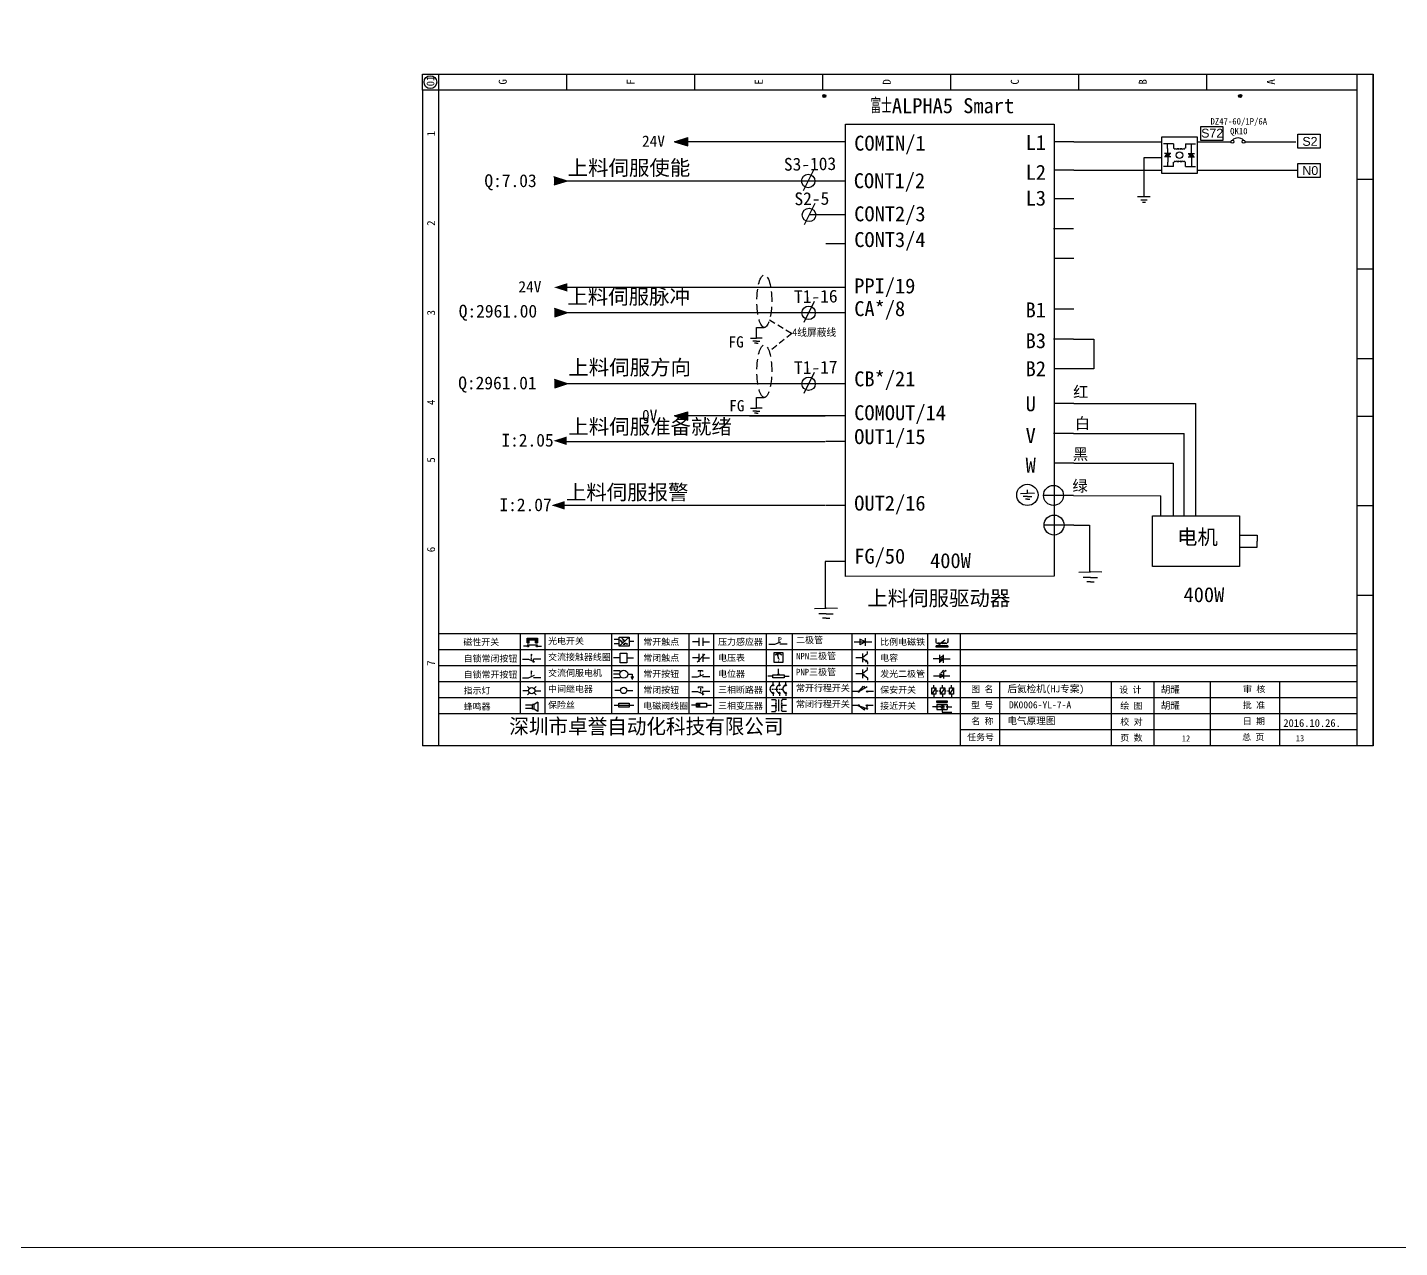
# Model space of a CAD drawing. Extents: x -5838 to -2107, y -921 to 708.
# Drawn here: x -4923.9 to -4495.2, y -920.8 to -539.4 of the extents above; entities that cross this region are included whole.
import ezdxf
from ezdxf.enums import TextEntityAlignment as Align

# ---------------------------------------------------------------- set-up
doc = ezdxf.new("R2010")
doc.units = 0
doc.header["$MEASUREMENT"] = 0
doc.linetypes.add('ACISOWELD', pattern=[3, 2, -1])
doc.linetypes.add('HIDDEN2', pattern=[4.7625, 3.175, -1.5875])
doc.layers.add('SYMS', color=7, linetype='Continuous')
doc.styles.add('工程字', font='')
doc.styles.add('样式 8', font='arial.ttf')
doc.styles.add('汉字', font='')
doc.styles.get('工程字').set_extended_font_data('SimSun')
doc.styles.get('汉字').set_extended_font_data('新宋体')

# ---------------------------------------------------------------- blocks, each defined once
blk = doc.blocks.new('节点')
at = {"color": 1}
blk.add_line((5159.2, 79.1), (5149.7, 60.2), dxfattribs=at)
blk.add_circle((5154.1, 68.9), 5.98, dxfattribs=at)
blk = doc.blocks.new('磁性开关')
at = {"linetype": 'ByBlock'}
h = blk.add_hatch(dxfattribs=at)
h.set_pattern_fill('ANSI31', color=256, scale=0.1, style=0)
h.set_pattern_definition([(45, (0, 0), (-0.224506403, 0.224506403), [])])
h.paths.add_polyline_path([(-1907.69, -775.29), (-1910.88, -775.29), (-1910.88, -776.69), (-1910.25, -776.69), (-1910.25, -775.79), (-1908.31, -775.79), (-1908.31, -776.69), (-1907.69, -776.69)])
for p, q in [((-1910.88, -776.69), (-1910.88, -775.29)), ((-1910.88, -775.29), (-1907.69, -775.29)), ((-1910.25, -776.69), (-1910.25, -775.79)), ((-1910.25, -775.79), (-1908.31, -775.79)), ((-1908.31, -776.69), (-1908.31, -775.79)), ((-1907.69, -775.29), (-1907.69, -776.69)), ((-1910.91, -777.81), (-1912.09, -777.81)), ((-1910.88, -776.69), (-1910.25, -776.69)), ((-1910.88, -777.39), (-1907.69, -777.39)), ((-1908.31, -776.69), (-1907.69, -776.69)), ((-1907.66, -777.81), (-1906.48, -777.81))]:
    blk.add_line(p, q, dxfattribs=at)
for centre in [(-1910.68, -777.81), (-1907.88, -777.81)]:
    blk.add_circle(centre, 0.225, dxfattribs=at)
blk = doc.blocks.new('*U103')
at = {"linetype": 'ByBlock'}
for p, q in [((-1911.92, -782.07), (-1910.06, -782.07)), ((-1910.06, -782.07), (-1908.18, -782.88)), ((-1909.23, -780.45), (-1909.23, -780.67)), ((-1909.23, -780.45), (-1908.92, -780.84)), ((-1909.23, -780.84), (-1909.23, -781.05)), ((-1909.23, -781.23), (-1909.23, -781.44)), ((-1909.23, -781.61), (-1909.23, -781.83)), ((-1909.23, -782), (-1909.23, -782.21)), ((-1909.23, -782.38), (-1909.23, -782.43)), ((-1908.52, -783.07), (-1908.52, -782.07)), ((-1906.25, -782.07), (-1908.52, -782.07))]:
    blk.add_line(p, q, dxfattribs=at)
blk = doc.blocks.new('*U104')
at = {"linetype": 'ByBlock'}
for p, q in [((-1911.92, -792.89), (-1910.06, -792.89)), ((-1910.06, -792.89), (-1908.18, -792.08)), ((-1908.88, -791.17), (-1909.23, -790.71)), ((-1909.23, -790.71), (-1909.23, -790.92)), ((-1909.23, -791.09), (-1909.23, -791.31)), ((-1909.23, -791.48), (-1909.23, -791.69)), ((-1909.23, -791.86), (-1909.23, -792.08)), ((-1909.23, -792.25), (-1909.23, -792.47)), ((-1906.25, -792.89), (-1908.52, -792.89))]:
    blk.add_line(p, q, dxfattribs=at)
blk = doc.blocks.new('蜂鸣器')
at = {"linetype": 'ByBlock'}
for p, q in [((-1908.8, -796.48), (-1911.01, -796.48)), ((-1908.25, -796.26), (-1908.8, -796.26)), ((-1908.8, -797.68), (-1908.8, -796.26)), ((-1907.17, -795.53), (-1908.25, -796.26)), ((-1908.25, -797.68), (-1908.25, -796.26)), ((-1907.17, -795.53), (-1907.17, -798.41)), ((-1908.8, -797.46), (-1911.01, -797.46)), ((-1908.25, -797.68), (-1908.8, -797.68)), ((-1907.17, -798.41), (-1908.25, -797.68))]:
    blk.add_line(p, q, dxfattribs=at)
blk = doc.blocks.new('指示灯')
at = {"linetype": 'ByBlock'}
for p, q in [((-1854.62, -775.59), (-1853.97, -776.23)), ((-1851.9, -775.59), (-1852.54, -776.23)), ((-1854.25, -776.92), (-1856.06, -776.92)), ((-1854.62, -778.25), (-1853.97, -777.61)), ((-1851.9, -778.25), (-1852.54, -777.61)), ((-1852.26, -776.92), (-1850.45, -776.92))]:
    blk.add_line(p, q, dxfattribs=at)
blk.add_circle((-1853.26, -776.92), 0.992, dxfattribs=at)
blk = doc.blocks.new('光电开关')
at = {"linetype": 'ByBlock'}
h = blk.add_hatch(dxfattribs=at)
h.set_pattern_fill('ANSI31', color=256, scale=0.01, style=0)
h.set_pattern_definition([(45, (0.172267, 0), (-0.0224506403, 0.0224506403), [])])
h.paths.add_polyline_path([(-1882.44, -776.34), (-1882.5, -775.91), (-1882.68, -776.07)])
h.paths.add_polyline_path([(-1882.44, -776.34), (-1882.68, -776.07), (-1882.86, -776.23)])
h.paths.add_polyline_path([(-1883.11, -776.45), (-1883.29, -776.61), (-1883.05, -776.88)])
h.paths.add_polyline_path([(-1883.29, -776.61), (-1883.47, -776.77), (-1883.05, -776.88)])
for p, q in [((-1884.01, -775.96), (-1885.56, -775.96)), ((-1880.91, -775.3), (-1884.01, -778.05)), ((-1883.14, -775.55), (-1882.44, -776.34)), ((-1882.5, -775.91), (-1882.86, -776.23)), ((-1882.44, -776.34), (-1882.5, -775.91)), ((-1884.01, -777.39), (-1885.56, -777.39)), ((-1883.75, -776.09), (-1883.05, -776.88)), ((-1883.11, -776.45), (-1883.47, -776.77)), ((-1883.05, -776.88), (-1883.47, -776.77)), ((-1883.05, -776.88), (-1883.11, -776.45)), ((-1882.44, -776.34), (-1882.86, -776.23)), ((-1882.78, -777.47), (-1882.23, -777.47)), ((-1882.23, -777.47), (-1882.23, -777.14)), ((-1882.23, -777.14), (-1881.78, -777.14)), ((-1881.78, -777.47), (-1881.78, -777.14)), ((-1881.23, -777.47), (-1881.78, -777.47)), ((-1879.37, -776.67), (-1880.91, -776.67))]:
    blk.add_line(p, q, dxfattribs=at)
blk.add_lwpolyline([(-1884.01, -775.3), (-1880.91, -775.3), (-1880.91, -778.05), (-1884.01, -778.05)], close=True, dxfattribs=at)
blk = doc.blocks.new('交流接触器线圈')
at = {"linetype": 'ByBlock'}
for p, q in [((-1880.82, -781.77), (-1882.87, -781.77)), ((-1878.72, -781.77), (-1876.67, -781.77))]:
    blk.add_line(p, q, dxfattribs=at)
blk.add_lwpolyline([(-1880.82, -780.28), (-1878.72, -780.28), (-1878.72, -783.26), (-1880.82, -783.26)], close=True, dxfattribs=at)
blk = doc.blocks.new('交流伺服电机')
at = {"linetype": 'ByBlock'}
for p, q in [((-1880.97, -785.75), (-1882.94, -785.75)), ((-1880.97, -786.85), (-1882.94, -786.85)), ((-1880.97, -787.94), (-1882.94, -787.94)), ((-1880.97, -785.75), (-1880.65, -786.03)), ((-1880.97, -787.94), (-1880.65, -787.67)), ((-1878.49, -786.85), (-1877.07, -786.85)), ((-1877.54, -787.72), (-1876.59, -787.72)), ((-1877.38, -788.01), (-1876.75, -788.01)), ((-1877.23, -788.29), (-1876.9, -788.29)), ((-1877.07, -786.85), (-1877.07, -787.72))]:
    blk.add_line(p, q, dxfattribs=at)
blk.add_circle((-1879.73, -786.85), 1.24, dxfattribs=at)
blk = doc.blocks.new('中间继电器')
at = {"linetype": 'ByBlock'}
for p, q in [((-1880.72, -791.92), (-1882.54, -791.92)), ((-1878.74, -791.92), (-1876.92, -791.92))]:
    blk.add_line(p, q, dxfattribs=at)
blk.add_circle((-1879.73, -791.92), 0.992, dxfattribs=at)
blk = doc.blocks.new('保险丝')
at = {"linetype": 'ByBlock'}
blk.add_line((-1882.72, -796.49), (-1876.55, -796.49), dxfattribs=at)
blk.add_lwpolyline([(-1881.2, -795.86), (-1878.06, -795.86), (-1878.06, -797.12), (-1881.2, -797.12)], close=True, dxfattribs=at)
blk = doc.blocks.new('常开按钮')
at = {"linetype": 'ByBlock'}
for p, q in [((-1911.92, -787.73), (-1910.06, -787.73)), ((-1910.06, -787.73), (-1908.18, -786.93)), ((-1909.9, -785.68), (-1908.56, -785.68)), ((-1909.9, -785.68), (-1909.9, -786.07)), ((-1909.23, -785.68), (-1909.23, -785.89)), ((-1909.23, -786.06), (-1909.23, -786.28)), ((-1909.23, -786.45), (-1909.23, -786.67)), ((-1909.23, -786.84), (-1909.23, -787.05)), ((-1909.23, -787.22), (-1909.23, -787.38)), ((-1908.56, -785.68), (-1908.56, -786.07)), ((-1906.25, -787.73), (-1908.52, -787.73))]:
    blk.add_line(p, q, dxfattribs=at)
blk = doc.blocks.new('常开触点')
at = {"linetype": 'ByBlock'}
for p, q in [((-1853.82, -781.77), (-1855.88, -781.77)), ((-1853.82, -782.99), (-1853.82, -780.56)), ((-1852.6, -782.99), (-1852.6, -780.56)), ((-1852.6, -781.77), (-1850.55, -781.77))]:
    blk.add_line(p, q, dxfattribs=at)
blk = doc.blocks.new('常闭触点')
at = {"linetype": 'ByBlock'}
for p, q in [((-1853.82, -786.77), (-1855.88, -786.77)), ((-1852.01, -785.66), (-1854.43, -788.1)), ((-1853.82, -787.99), (-1853.82, -785.56)), ((-1852.6, -787.99), (-1852.6, -785.56)), ((-1852.6, -786.77), (-1850.55, -786.77))]:
    blk.add_line(p, q, dxfattribs=at)
blk = doc.blocks.new('常闭按钮')
at = {"linetype": 'ByBlock'}
for p, q in [((-1856.13, -792.28), (-1854.28, -792.28)), ((-1854.28, -792.28), (-1852.4, -793.09)), ((-1854.11, -790.83), (-1852.77, -790.83)), ((-1854.11, -790.83), (-1854.11, -791.22)), ((-1853.44, -790.83), (-1853.44, -791.04)), ((-1853.44, -791.21), (-1853.44, -791.43)), ((-1853.44, -791.6), (-1853.44, -791.82)), ((-1853.44, -791.99), (-1853.44, -792.2)), ((-1853.44, -792.37), (-1853.44, -792.53)), ((-1852.77, -790.83), (-1852.77, -791.22)), ((-1850.47, -792.28), (-1852.73, -792.28)), ((-1852.73, -792.28), (-1852.73, -793.43))]:
    blk.add_line(p, q, dxfattribs=at)
blk = doc.blocks.new('电磁阀线圈')
at = {"linetype": 'ByBlock'}
for p, q in [((-1854.61, -796.54), (-1856.17, -796.54)), ((-1854.61, -795.92), (-1853.75, -797.16)), ((-1853.75, -795.92), (-1854.61, -797.16)), ((-1853.75, -795.92), (-1853.75, -797.16)), ((-1851.53, -796.54), (-1849.97, -796.54))]:
    blk.add_line(p, q, dxfattribs=at)
blk.add_lwpolyline([(-1854.61, -795.92), (-1851.53, -795.92), (-1851.53, -797.16), (-1854.61, -797.16)], close=True, dxfattribs=at)
blk = doc.blocks.new('电压表')
at = {"linetype": 'ByBlock'}
for p, q in [((-1814.84, -780.75), (-1814.91, -781.13)), ((-1814.6, -781.05), (-1814.91, -781.13)), ((-1814.84, -780.75), (-1814.46, -782.26)), ((-1814.84, -780.75), (-1814.6, -781.05))]:
    blk.add_line(p, q, dxfattribs=at)
blk.add_lwpolyline([(-1815.84, -780.34), (-1813.07, -780.34), (-1813.07, -783.49), (-1815.84, -783.49)], close=True, dxfattribs=at)
blk.add_arc((-1814.46, -782.26), 1.56, 46.8313, 133.1687, dxfattribs=at)
at = {"linetype": 'ByBlock', "insert": (-1814.7, -782.39), "char_height": 0.75, "width": 0.6768, "attachment_point": 1}
blk.add_mtext('V', dxfattribs=at)
blk = doc.blocks.new('电位器')
at = {"linetype": 'ByBlock'}
for p, q in [((-1816.21, -787.75), (-1817.79, -787.75)), ((-1814.45, -787.3), (-1814.62, -786.96)), ((-1814.62, -786.96), (-1814.27, -786.96)), ((-1814.45, -787.3), (-1814.45, -785.39)), ((-1814.45, -787.3), (-1814.27, -786.96)), ((-1812.68, -787.75), (-1811.1, -787.75))]:
    blk.add_line(p, q, dxfattribs=at)
blk.add_lwpolyline([(-1816.21, -787.3), (-1812.68, -787.3), (-1812.68, -788.2), (-1816.21, -788.2)], close=True, dxfattribs=at)
blk = doc.blocks.new('三相断路器')
at = {"linetype": 'ByBlock'}
for p, q in [((-1817.14, -791.74), (-1816.72, -791.74)), ((-1816.45, -791.74), (-1816.03, -791.74)), ((-1816.17, -790.33), (-1816.17, -789.7)), ((-1815.76, -791.74), (-1815.34, -791.74)), ((-1815.07, -791.74), (-1814.65, -791.74)), ((-1814.38, -791.74), (-1813.96, -791.74)), ((-1814.17, -790.33), (-1814.17, -789.7)), ((-1813.69, -791.74), (-1813.27, -791.74)), ((-1812.18, -790.33), (-1812.18, -789.7)), ((-1816.17, -793.19), (-1816.17, -793.83)), ((-1814.17, -793.19), (-1814.17, -793.83)), ((-1812.18, -793.19), (-1812.18, -793.83))]:
    blk.add_line(p, q, dxfattribs=at)
for centre in [(-1816.17, -790.55), (-1816.17, -792.98), (-1814.17, -790.55), (-1814.17, -792.98), (-1812.18, -790.55), (-1812.18, -792.98)]:
    blk.add_circle(centre, 0.219, dxfattribs=at)
for centre in [(-1815.81, -791.74), (-1813.82, -791.74), (-1811.83, -791.74)]:
    blk.add_arc(centre, 1.32, 115.5791, 244.4209, dxfattribs=at)
blk = doc.blocks.new('三相变压器')
at = {"linetype": 'ByBlock'}
for p, q in [((-1816.69, -795.03), (-1815.37, -795.03)), ((-1816.69, -796.87), (-1815.37, -796.87)), ((-1815.37, -795.03), (-1815.37, -795.24)), ((-1814.34, -798.7), (-1814.34, -795.04)), ((-1812, -795.03), (-1813.32, -795.03)), ((-1813.32, -795.03), (-1813.32, -795.24)), ((-1812, -796.87), (-1813.32, -796.87)), ((-1816.69, -798.71), (-1815.37, -798.71)), ((-1815.37, -798.71), (-1815.37, -798.5)), ((-1813.32, -798.71), (-1813.32, -798.5)), ((-1812, -798.71), (-1813.32, -798.71))]:
    blk.add_line(p, q, dxfattribs=at)
for centre, start, end in [((-1815.37, -795.51), 270, 90), ((-1815.37, -796.06), 270, 90), ((-1815.37, -796.6), 270, 90), ((-1815.37, -797.14), 270, 90), ((-1813.32, -795.51), 90, 270), ((-1813.32, -796.06), 90, 270), ((-1813.32, -796.6), 90, 270), ((-1813.32, -797.14), 90, 270), ((-1815.37, -797.68), 270, 90), ((-1815.37, -798.23), 270, 90), ((-1813.32, -797.68), 90, 270), ((-1813.32, -798.23), 90, 270)]:
    blk.add_arc(centre, 0.271, start, end, dxfattribs=at)
blk = doc.blocks.new('压力感应器')
at = {"linetype": 'ByBlock'}
for p, q in [((-1817.44, -777.73), (-1815.59, -777.73)), ((-1815.59, -777.73), (-1813.71, -776.93)), ((-1811.78, -777.73), (-1814.05, -777.73))]:
    blk.add_line(p, q, dxfattribs=at)
at = {"linetype": 'ByBlock', "insert": (-1814.65, -775.48), "char_height": 1.68, "width": 1.2242, "attachment_point": 1}
blk.add_mtext('{\\fNSimSun|b0|i0|c134|p49;P}', dxfattribs=at)
blk = doc.blocks.new('二极管')
at = {"linetype": 'ByBlock'}
for p, q in [((-1783.97, -776.77), (-1785.69, -775.9)), ((-1785.69, -775.9), (-1785.69, -777.65)), ((-1783.97, -777.99), (-1783.97, -775.56)), ((-1787.52, -776.77), (-1781.92, -776.77)), ((-1783.97, -776.77), (-1785.69, -777.65))]:
    blk.add_line(p, q, dxfattribs=at)
blk = doc.blocks.new('NPN三极管')
at = {"linetype": 'ByBlock'}
for p, q in [((-1784.15, -780.66), (-1784.15, -779.98)), ((-1785.73, -781.97), (-1787.81, -781.97)), ((-1785.73, -780.61), (-1785.73, -783.32)), ((-1785.73, -781.82), (-1784.15, -780.66)), ((-1785.73, -782.11), (-1784.15, -783.27)), ((-1784.41, -782.73), (-1784.74, -783.18)), ((-1784.15, -783.27), (-1784.74, -783.18)), ((-1784.15, -783.27), (-1784.41, -782.73)), ((-1784.15, -783.27), (-1784.15, -783.96))]:
    blk.add_line(p, q, dxfattribs=at)
blk = doc.blocks.new('PNP三极管')
at = {"linetype": 'ByBlock'}
for p, q in [((-1784.9, -786.74), (-1786.98, -786.74)), ((-1784.9, -785.38), (-1784.9, -788.09)), ((-1784.9, -786.59), (-1783.32, -785.43)), ((-1784.9, -786.88), (-1783.32, -788.04)), ((-1784.9, -786.88), (-1784.31, -786.97)), ((-1784.9, -786.88), (-1784.64, -787.42)), ((-1784.31, -786.97), (-1784.64, -787.42)), ((-1783.32, -785.43), (-1783.32, -784.75)), ((-1783.32, -788.04), (-1783.32, -788.73))]:
    blk.add_line(p, q, dxfattribs=at)
blk = doc.blocks.new('常开行程开关')
at = {"linetype": 'ByBlock'}
for p, q in [((-1786.29, -792.3), (-1788.01, -792.3)), ((-1785.89, -792.17), (-1784.52, -790.62)), ((-1785.89, -792.17), (-1783.43, -790.72)), ((-1784.52, -790.62), (-1784.19, -791.17)), ((-1781.48, -792.3), (-1783.21, -792.3))]:
    blk.add_line(p, q, dxfattribs=at)
for centre in [(-1786.07, -792.3), (-1783.42, -792.3)]:
    blk.add_circle(centre, 0.219, dxfattribs=at)
blk = doc.blocks.new('常闭行程开关')
at = {"linetype": 'ByBlock'}
for p, q in [((-1786.34, -796.62), (-1788.07, -796.62)), ((-1785.93, -796.72), (-1783.25, -797.7)), ((-1785.93, -796.72), (-1784.3, -798)), ((-1784.3, -798), (-1784.08, -797.4)), ((-1783.48, -796.84), (-1783.48, -797.85)), ((-1781.54, -796.62), (-1783.26, -796.62))]:
    blk.add_line(p, q, dxfattribs=at)
for centre in [(-1786.12, -796.62), (-1783.48, -796.62)]:
    blk.add_circle(centre, 0.219, dxfattribs=at)
blk = doc.blocks.new('电容')
at = {"linetype": 'ByBlock'}
for p, q in [((-1756.08, -781.77), (-1758.13, -781.77)), ((-1756.08, -782.99), (-1756.08, -780.56)), ((-1754.86, -780.79), (-1756.08, -781.55)), ((-1754.86, -781.44), (-1756.08, -782.2)), ((-1754.86, -781.99), (-1756.08, -782.75)), ((-1754.86, -782.99), (-1754.86, -780.56)), ((-1754.86, -781.77), (-1752.81, -781.77))]:
    blk.add_line(p, q, dxfattribs=at)
blk = doc.blocks.new('发光二极管')
at = {"linetype": 'ByBlock'}
for p, q in [((-1758.01, -786.77), (-1752.89, -786.77)), ((-1754.84, -786.77), (-1756.04, -786.16)), ((-1756.04, -786.16), (-1756.04, -787.39)), ((-1754.84, -786.77), (-1756.04, -787.39)), ((-1755.78, -785.92), (-1754.89, -785.14)), ((-1754.89, -785.14), (-1755.2, -785.22)), ((-1755.2, -785.22), (-1755.01, -785.43)), ((-1755.08, -785.92), (-1754.18, -785.14)), ((-1754.89, -785.14), (-1755.01, -785.43)), ((-1754.84, -787.63), (-1754.84, -785.92)), ((-1754.18, -785.14), (-1754.49, -785.22)), ((-1754.49, -785.22), (-1754.31, -785.43)), ((-1754.18, -785.14), (-1754.31, -785.43))]:
    blk.add_line(p, q, dxfattribs=at)
blk = doc.blocks.new('比例电磁阀')
at = {"linetype": 'ByBlock'}
for p, q in [((-1757.26, -775.38), (-1757.26, -776.71)), ((-1753.58, -775.38), (-1753.58, -776.71)), ((-1757.26, -776.71), (-1757.05, -776.71)), ((-1753.6, -777.73), (-1757.25, -777.73)), ((-1757.25, -778.13), (-1757.25, -777.73)), ((-1753.6, -778.13), (-1757.25, -778.13)), ((-1754.5, -775.98), (-1756.35, -777.44)), ((-1756.35, -777.44), (-1756.25, -777.25)), ((-1756.35, -777.44), (-1756.15, -777.38)), ((-1756.15, -777.38), (-1756.25, -777.25)), ((-1753.58, -776.71), (-1753.8, -776.71)), ((-1753.6, -777.73), (-1753.6, -778.13))]:
    blk.add_line(p, q, dxfattribs=at)
for centre in [(-1756.78, -776.71), (-1756.24, -776.71), (-1755.7, -776.71), (-1755.15, -776.71), (-1754.61, -776.71), (-1754.07, -776.71)]:
    blk.add_arc(centre, 0.271, 180, 0, dxfattribs=at)
blk = doc.blocks.new('保安开关')
at = {"linetype": 'ByBlock'}
for p, q in [((-1757.33, -790.79), (-1758.6, -792.81)), ((-1757.96, -790.79), (-1757.96, -789.97)), ((-1757.96, -792.81), (-1757.96, -793.62)), ((-1757.33, -791.8), (-1756.72, -791.8)), ((-1756.35, -791.8), (-1755.89, -791.8)), ((-1754.54, -790.79), (-1755.81, -792.81)), ((-1755.17, -790.79), (-1755.17, -789.97)), ((-1755.17, -792.81), (-1755.17, -793.62)), ((-1754.52, -791.8), (-1754.06, -791.8)), ((-1753.69, -791.8), (-1753.08, -791.8)), ((-1751.75, -790.79), (-1753.02, -792.81)), ((-1752.39, -790.79), (-1752.39, -789.97)), ((-1752.39, -792.81), (-1752.39, -793.62))]:
    blk.add_line(p, q, dxfattribs=at)
for points in [[(-1758.6, -790.79), (-1757.33, -790.79), (-1757.33, -792.81), (-1758.6, -792.81)], [(-1755.81, -790.79), (-1754.54, -790.79), (-1754.54, -792.81), (-1755.81, -792.81)], [(-1753.02, -790.79), (-1751.75, -790.79), (-1751.75, -792.81), (-1753.02, -792.81)]]:
    blk.add_lwpolyline(points, close=True, dxfattribs=at)
blk = doc.blocks.new('接近开关')
at = {"linetype": 'ByBlock'}
h = blk.add_hatch(dxfattribs=at)
h.set_pattern_fill('ANSI31', color=256, scale=0.01, style=0)
h.set_pattern_definition([(45, (-89.131516, -30.795668), (-0.0224506403, 0.0224506403), [])])
h.paths.add_polyline_path([(-1513.76, -1123.35), (-1513.76, -1122.85), (-1516.96, -1122.85), (-1516.96, -1123.35)])
for p, q in [((-1516.96, -1123.35), (-1516.96, -1122.85)), ((-1516.96, -1122.85), (-1513.76, -1122.85)), ((-1513.76, -1122.85), (-1513.76, -1123.35)), ((-1517.18, -1124.71), (-1518.36, -1124.71)), ((-1516.96, -1123.35), (-1513.76, -1123.35)), ((-1516.96, -1123.95), (-1513.76, -1123.95)), ((-1516.96, -1123.95), (-1516.96, -1125.47)), ((-1516.96, -1125.47), (-1513.76, -1125.47)), ((-1515.91, -1124.71), (-1516.45, -1124.71)), ((-1515.11, -1124.31), (-1515.91, -1124.71)), ((-1515.11, -1125.11), (-1515.91, -1124.71)), ((-1515.36, -1125.69), (-1515.36, -1126.36)), ((-1515.36, -1126.36), (-1512.36, -1126.36)), ((-1515.33, -1124.53), (-1515.17, -1124.53)), ((-1515.33, -1124.88), (-1515.17, -1124.88)), ((-1515.25, -1124.45), (-1515.25, -1124.61)), ((-1515.11, -1124.31), (-1515.11, -1125.11)), ((-1515.11, -1124.48), (-1514.58, -1124.48)), ((-1515.11, -1124.94), (-1514.58, -1124.94)), ((-1513.76, -1123.95), (-1513.76, -1125.47)), ((-1513.54, -1124.71), (-1512.36, -1124.71))]:
    blk.add_line(p, q, dxfattribs=at)
for centre in [(-1516.96, -1124.71), (-1515.36, -1125.47), (-1513.76, -1124.71)]:
    blk.add_circle(centre, 0.225, dxfattribs=at)

msp = doc.modelspace()

# ---------------------------------------------------------------- hatches: boundary and pattern name
at = {"lineweight": -2}
h = msp.add_hatch(color=0, dxfattribs=at)
edge = h.paths.add_edge_path()
edge.add_arc((-4674.91, -560.87), 0.5, 0, 360)
h = msp.add_hatch(color=0, dxfattribs=at)
edge = h.paths.add_edge_path()
edge.add_arc((-4544.98, -560.87), 0.5, 0, 360)
for points in [[(-4721.67, -575.16), (-4717.53, -573.83), (-4717.53, -576.48)], [(-4755.24, -587.45), (-4759.38, -588.78), (-4759.38, -586.12)], [(-4759.32, -620.7), (-4755.18, -619.37), (-4755.18, -622.02)], [(-4755.11, -628.65), (-4759.24, -629.97), (-4759.24, -627.32)], [(-4755.11, -650.83), (-4759.24, -652.16), (-4759.24, -649.51)], [(-4721.67, -660.89), (-4717.53, -659.56), (-4717.53, -662.21)], [(-4759.52, -668.64), (-4755.38, -667.31), (-4755.38, -669.97)], [(-4760.14, -688.82), (-4756, -687.5), (-4756, -690.15)]]:
    msp.add_hatch(color=256).paths.add_polyline_path(points)

# ---------------------------------------------------------------- linework, layer by layer
at = {"linetype": 'ByBlock'}
for p, q in [((-4800.46, -554.02), (-4503.46, -554.02)), ((-4800.46, -559.02), (-4800.46, -554.02)), ((-4795.46, -554.02), (-4795.46, -764.02)), ((-4503.46, -554.02), (-4503.46, -764.02)), ((-4503.46, -764.02), (-4503.46, -554.02)), ((-4800.46, -559.02), (-4800.46, -744.02)), ((-4565.83, -575.83), (-4565.83, -577.21)), ((-4565.83, -577.21), (-4565.61, -577.21)), ((-4562, -577.21), (-4562.22, -577.21)), ((-4562, -575.83), (-4562, -577.21)), ((-4565.83, -582.93), (-4565.83, -581.56)), ((-4565.83, -581.56), (-4565.61, -581.56)), ((-4562, -581.56), (-4562.22, -581.56)), ((-4562, -582.93), (-4562, -581.56)), ((-4508.46, -729.02), (-4795.46, -729.02)), ((-4508.46, -734.02), (-4795.46, -734.02)), ((-4508.46, -739.02), (-4795.46, -739.02)), ((-4800.46, -744.02), (-4800.46, -764.02)), ((-4508.46, -744.02), (-4795.46, -744.02)), ((-4508.46, -749.02), (-4795.46, -749.02)), ((-4508.46, -754.02), (-4795.46, -754.02)), ((-4508.46, -759.02), (-4632.43, -759.02)), ((-4503.46, -764.02), (-4800.46, -764.02))]:
    msp.add_line(p, q, dxfattribs=at)
for p, q in [((-4721.67, -575.16), (-4717.53, -573.83)), ((-4717.53, -576.48), (-4717.53, -573.83)), ((-4698.27, -575.16), (-4721.67, -575.16)), ((-4721.67, -575.16), (-4717.53, -576.48)), ((-4674.45, -575.16), (-4698.27, -575.16)), ((-4668.24, -575.16), (-4674.45, -575.16)), ((-4668.24, -575.16), (-4674.45, -575.16)), ((-4668.24, -575.16), (-4674.45, -575.16)), ((-4668.24, -575.16), (-4674.45, -575.16)), ((-4668.24, -575.16), (-4674.45, -575.16)), ((-4668.24, -575.16), (-4674.45, -575.16)), ((-4668.24, -575.16), (-4674.45, -575.16)), ((-4668.24, -575.16), (-4674.45, -575.16)), ((-4668.24, -575.16), (-4674.45, -575.16)), ((-4668.24, -575.16), (-4674.45, -575.16)), ((-4596.91, -575.16), (-4603.12, -575.16)), ((-4596.91, -575.16), (-4603.12, -575.16)), ((-4596.91, -575.16), (-4603.12, -575.16)), ((-4596.91, -575.16), (-4603.12, -575.16)), ((-4596.91, -575.16), (-4603.12, -575.16)), ((-4596.91, -575.16), (-4603.12, -575.16)), ((-4596.91, -575.16), (-4603.12, -575.16)), ((-4596.91, -575.16), (-4603.12, -575.16)), ((-4596.91, -575.16), (-4603.12, -575.16)), ((-4596.91, -575.16), (-4603.12, -575.16)), ((-4565.83, -575.83), (-4568.91, -575.83)), ((-4567.62, -577.25), (-4567.62, -575.83)), ((-4562, -575.83), (-4558.92, -575.83)), ((-4560.22, -577.25), (-4560.22, -575.83)), ((-4548.79, -575.16), (-4547.86, -575.16)), ((-4569.54, -580.25), (-4575.04, -580.25)), ((-4575.04, -580.25), (-4575.04, -592.43)), ((-4565.83, -582.93), (-4568.91, -582.93)), ((-4567.62, -581.51), (-4567.62, -582.93)), ((-4562, -582.93), (-4558.92, -582.93)), ((-4560.22, -581.51), (-4560.22, -582.93)), ((-4755.24, -587.45), (-4759.38, -586.12)), ((-4596.96, -584.04), (-4603.17, -584.04)), ((-4755.24, -587.45), (-4759.38, -588.78)), ((-4749.4, -587.45), (-4755.24, -587.45)), ((-4679.94, -587.45), (-4749.4, -587.45)), ((-4668.24, -587.45), (-4679.94, -587.45)), ((-4674.58, -587.45), (-4679.94, -587.45)), ((-4596.97, -593.01), (-4603.18, -593.01)), ((-4573.06, -592.43), (-4577.01, -592.43)), ((-4574.05, -593.39), (-4576.02, -593.39)), ((-4574.54, -594.21), (-4575.53, -594.21)), ((-4674.32, -598.06), (-4679.68, -598.06)), ((-4668.24, -598.06), (-4674.45, -598.06)), ((-4597.07, -602.38), (-4603.28, -602.38)), ((-4668.24, -607.09), (-4674.45, -607.09)), ((-4596.91, -611.64), (-4603.12, -611.64)), ((-4715.58, -620.7), (-4755.18, -620.7)), ((-4674.45, -620.7), (-4715.58, -620.7)), ((-4668.3, -620.7), (-4674.51, -620.7)), ((-4755.11, -628.65), (-4759.24, -627.32)), ((-4755.11, -628.65), (-4759.24, -629.97)), ((-4749.27, -628.65), (-4755.11, -628.65)), ((-4679.81, -628.65), (-4749.27, -628.65)), ((-4674.45, -628.65), (-4681.31, -628.65)), ((-4674.45, -628.65), (-4679.81, -628.65)), ((-4668.24, -628.65), (-4674.45, -628.65)), ((-4596.97, -627.5), (-4603.18, -627.5)), ((-4697.92, -636.6), (-4696.13, -636.59)), ((-4696.13, -637.46), (-4697.25, -637.46)), ((-4696.11, -638.15), (-4696.68, -638.15)), ((-4694.34, -636.6), (-4696.13, -636.59)), ((-4696.13, -637.46), (-4695, -637.46)), ((-4696.11, -638.15), (-4695.53, -638.15)), ((-4597.07, -636.87), (-4603.28, -636.87)), ((-4597.07, -636.87), (-4590.7, -636.87)), ((-4590.7, -636.87), (-4590.7, -646.13)), ((-4596.91, -646.13), (-4603.12, -646.13)), ((-4590.7, -646.13), (-4596.91, -646.13)), ((-4755.11, -650.83), (-4759.24, -649.51)), ((-4755.11, -650.83), (-4759.24, -652.16)), ((-4749.27, -650.83), (-4755.11, -650.83)), ((-4679.81, -650.83), (-4749.27, -650.83)), ((-4674.45, -650.83), (-4679.81, -650.83)), ((-4674.45, -650.83), (-4679.81, -650.83)), ((-4668.24, -650.83), (-4674.45, -650.83)), ((-4721.67, -660.89), (-4717.53, -659.56)), ((-4717.53, -662.21), (-4717.53, -659.56)), ((-4697.92, -658.5), (-4696.13, -658.49)), ((-4696.13, -659.36), (-4697.25, -659.36)), ((-4696.11, -660.05), (-4696.68, -660.05)), ((-4694.34, -658.5), (-4696.13, -658.49)), ((-4696.13, -659.36), (-4695, -659.36)), ((-4696.11, -660.05), (-4695.53, -660.05)), ((-4596.97, -656.98), (-4603.18, -656.98)), ((-4596.97, -656.98), (-4558.81, -656.98)), ((-4558.81, -692.11), (-4558.81, -656.98)), ((-4698.27, -660.89), (-4721.67, -660.89)), ((-4721.67, -660.89), (-4717.53, -662.21)), ((-4674.65, -660.89), (-4698.85, -660.89)), ((-4698.27, -660.89), (-4674.65, -660.89)), ((-4668.44, -660.89), (-4674.65, -660.89)), ((-4597.07, -666.35), (-4603.28, -666.35)), ((-4597.07, -666.35), (-4562.43, -666.35)), ((-4562.43, -692.11), (-4562.43, -666.35)), ((-4757.77, -668.84), (-4674.65, -668.84)), ((-4668.24, -668.84), (-4674.45, -668.84)), ((-4596.91, -675.61), (-4603.12, -675.61)), ((-4596.91, -675.61), (-4565.94, -675.61)), ((-4565.94, -675.61), (-4565.94, -692.11)), ((-4613.55, -685.08), (-4611.4, -685.06)), ((-4611.4, -685.06), (-4611.4, -683.96)), ((-4609.26, -685.08), (-4611.4, -685.06)), ((-4603.12, -685.73), (-4606.4, -685.73)), ((-4597.07, -685.73), (-4603.28, -685.73)), ((-4597.07, -685.73), (-4569.75, -685.83)), ((-4569.75, -692.03), (-4569.75, -685.83)), ((-4674.65, -688.89), (-4756.82, -688.89)), ((-4668.24, -688.89), (-4674.45, -688.89)), ((-4611.4, -686.11), (-4612.75, -686.11)), ((-4611.38, -686.94), (-4612.07, -686.94)), ((-4611.4, -686.11), (-4610.06, -686.11)), ((-4611.38, -686.94), (-4610.69, -686.94)), ((-4603.12, -694.99), (-4606.24, -694.99)), ((-4596.91, -694.99), (-4603.12, -694.99)), ((-4596.91, -694.99), (-4592.04, -694.99)), ((-4592.04, -694.99), (-4592.04, -709.65)), ((-4545.22, -698.1), (-4539.61, -698.1)), ((-4539.61, -698.1), (-4539.61, -700.02)), ((-4545.22, -701.93), (-4539.61, -701.93)), ((-4539.61, -701.93), (-4539.61, -700.02)), ((-4668.44, -706.33), (-4674.65, -706.33)), ((-4674.65, -706.33), (-4674.65, -720.99)), ((-4595.34, -709.68), (-4591.76, -709.65)), ((-4591.76, -711.39), (-4594.01, -711.39)), ((-4588.18, -709.68), (-4591.76, -709.65)), ((-4591.76, -711.39), (-4589.51, -711.39)), ((-4591.72, -712.78), (-4592.86, -712.78)), ((-4591.72, -712.78), (-4590.57, -712.78)), ((-4677.95, -721.02), (-4674.37, -720.99)), ((-4674.37, -722.73), (-4676.62, -722.73)), ((-4674.33, -724.12), (-4675.47, -724.12)), ((-4670.79, -721.02), (-4674.37, -720.99)), ((-4674.37, -722.73), (-4672.12, -722.73)), ((-4674.33, -724.12), (-4673.18, -724.12))]:
    msp.add_line(p, q)
at = {"color": 0, "lineweight": -2}
for p, q in [((-4596.91, -575.16), (-4569.54, -575.16)), ((-4558.29, -575.16), (-4548.79, -575.16)), ((-4543.43, -575.16), (-4527.54, -575.16)), ((-4596.96, -584.04), (-4569.54, -584.04)), ((-4558.29, -584.1), (-4548.4, -584.1)), ((-4548.4, -584.1), (-4526.95, -584.1)), ((-4769.88, -729.02), (-4769.88, -754.02)), ((-4762.2, -729.02), (-4762.2, -754.02)), ((-4741.41, -729.02), (-4741.41, -754.02)), ((-4733.06, -729.02), (-4733.06, -754.02)), ((-4717.2, -729.02), (-4717.2, -754.02)), ((-4709.56, -729.02), (-4709.56, -754.02)), ((-4693.06, -729.02), (-4693.06, -754.02)), ((-4684.96, -729.02), (-4684.96, -754.02)), ((-4666.34, -729.02), (-4666.34, -754.02)), ((-4658.98, -729.02), (-4658.98, -754.02)), ((-4642.67, -729.02), (-4642.67, -754.02)), ((-4632.43, -729.02), (-4632.43, -763.94)), ((-4620.11, -744.02), (-4620.11, -763.94)), ((-4585.24, -744.02), (-4585.24, -764.02)), ((-4571.98, -744.02), (-4571.98, -764.02)), ((-4554.29, -744.02), (-4554.29, -764.02)), ((-4532.67, -744.02), (-4532.67, -764.02))]:
    msp.add_line(p, q, dxfattribs=at)
at = {"lineweight": -3}
for p, q in [((-4696.13, -636.59), (-4696.13, -633.2)), ((-4696.13, -633.2), (-4693.65, -633.2)), ((-4696.13, -658.49), (-4696.13, -655.1)), ((-4696.13, -655.1), (-4693.65, -655.1))]:
    msp.add_line(p, q, dxfattribs=at)
at = {"linetype": 'ACISOWELD'}
for p, q in [((-4692.02, -630.88), (-4685.07, -635.08)), ((-4685.07, -635.08), (-4692.1, -640.78))]:
    msp.add_line(p, q, dxfattribs=at)
at = {"lineweight": 0}
msp.add_lwpolyline([(-5838.04, 707.89), (-2107.01, 707.89), (-2107.01, -920.83), (-5838.04, -920.83)], close=True, dxfattribs=at)
at = {"linetype": 'ByBlock'}
for points in [[(-4755.46, -554.02), (-4755.46, -559.02)], [(-4715.46, -554.02), (-4715.46, -559.02)], [(-4675.46, -554.02), (-4675.46, -559.02)], [(-4635.46, -554.02), (-4635.46, -559.02)], [(-4595.46, -554.02), (-4595.46, -559.02)], [(-4555.46, -554.02), (-4555.46, -559.02)], [(-4508.46, -764.02), (-4508.46, -554.02)], [(-4508.46, -559.02), (-4800.46, -559.02)], [(-4503.46, -587.02), (-4508.46, -587.02)], [(-4503.46, -615.02), (-4508.46, -615.02)], [(-4503.46, -643.02), (-4508.46, -643.02)], [(-4503.46, -661.02), (-4508.46, -661.02)], [(-4503.46, -689.02), (-4508.46, -689.02)], [(-4503.46, -717.02), (-4508.46, -717.02)]]:
    msp.add_lwpolyline(points, dxfattribs=at)
for points in [[(-4668.24, -569.66), (-4603.12, -569.66), (-4603.12, -711.01), (-4668.24, -711.03)], [(-4558.29, -573.76), (-4569.54, -573.76), (-4569.54, -585), (-4558.29, -585)], [(-4572.4, -692.11), (-4545.22, -692.11), (-4545.22, -707.93), (-4572.4, -707.93)]]:
    msp.add_lwpolyline(points, close=True)
at = {"color": 1, "lineweight": -3}
for points in [[(-4557.27, -570.42), (-4550.33, -570.42), (-4550.33, -574.78), (-4557.27, -574.78)], [(-4526.94, -572.86), (-4520, -572.86), (-4520, -577.21), (-4526.94, -577.21)], [(-4526.94, -581.96), (-4520, -581.96), (-4520, -586.32), (-4526.94, -586.32)]]:
    msp.add_lwpolyline(points, close=True, dxfattribs=at)
at = {"linetype": 'ByBlock'}
msp.add_circle((-4797.97, -556.55), 2, dxfattribs=at)
at = {"color": 0, "lineweight": -2}
for centre in [(-4674.91, -560.87), (-4544.98, -560.87)]:
    msp.add_circle(centre, 0.5, dxfattribs=at)
for centre, radius in [((-4563.92, -579.38), 1.06), ((-4547.39, -575.16), 0.464), ((-4543.89, -575.16), 0.464), ((-4611.45, -685.56), 3.32), ((-4603.28, -685.73), 3.12), ((-4603.12, -694.99), 3.12)]:
    msp.add_circle(centre, radius)
msp.add_arc((-4545.64, -576.47), 2.49, 45.4239, 134.5761)
at = {"linetype": 'ByBlock'}
for centre, start, end in [((-4565.33, -577.21), 180, 0), ((-4564.76, -577.21), 180, 0), ((-4564.2, -577.21), 180, 0), ((-4563.64, -577.21), 180, 0), ((-4563.07, -577.21), 180, 0), ((-4562.51, -577.21), 180, 0), ((-4565.33, -581.56), 0, 180), ((-4564.76, -581.56), 0, 180), ((-4564.2, -581.56), 0, 180), ((-4563.64, -581.56), 0, 180), ((-4563.07, -581.56), 0, 180), ((-4562.51, -581.56), 0, 180)]:
    msp.add_arc(centre, 0.282, start, end, dxfattribs=at)
at = {"linetype": 'HIDDEN2'}
for centre in [(-4693.65, -624.99), (-4693.65, -646.88)]:
    msp.add_ellipse(centre, major_axis=(0, -8.21), ratio=0.28236, dxfattribs=at)

# ---------------------------------------------------------------- block references
at = {"linetype": 'ByBlock', "yscale": 0.8000000000001819}
for p, xscale, zscale, rotation in [((-5193.03, -1983.76), -0.8000000000001819, 0.8, 90), ((-3934.8, -1983.76), 0.8000000000001819, 0.8000000000001819, 270)]:
    msp.add_blockref('电容', p, dxfattribs=dict(at, xscale=xscale, zscale=zscale, rotation=rotation))
at = {"xscale": 0.3500000000003638, "yscale": 0.3500000000003638, "zscale": 0.3500000000003638}
for p in [(-6483.87, -611.57), (-6483.87, -611.57), (-6483.87, -611.57), (-6483.61, -622.18), (-6483.61, -622.18), (-6483.61, -622.18), (-6483.74, -652.77), (-6483.74, -652.77), (-6483.74, -652.77), (-6483.74, -674.96), (-6483.74, -674.96), (-6483.74, -674.96)]:
    msp.add_blockref('节点', p, dxfattribs=at)
at = {"linetype": 'ByBlock'}
for name, p in [('磁性开关', (-2856.82, 44.93)), ('光电开关', (-2855.01, 45.24)), ('常开触点', (-2860.19, 50.27)), ('压力感应器', (-2874.75, 45.49)), ('二极管', (-2878.09, 45.25)), ('比例电磁阀', (-2882.75, 44.96)), ('*U103', (-2857.27, 45.15)), ('交流接触器线圈', (-2857.85, 45.24)), ('常闭触点', (-2860.19, 50.27)), ('电压表', (-2874.75, 45.49)), ('NPN三极管', (-2877.26, 45.48)), ('电容', (-2882.75, 44.96)), ('*U104', (-2857.27, 50.15)), ('交流伺服电机', (-2857.85, 45.24)), ('常开按钮', (-2804.41, 45.27)), ('电位器', (-2874.75, 45.49)), ('PNP三极管', (-2878.09, 45.25)), ('发光二极管', (-2882.75, 44.67)), ('指示灯', (-2913.05, 30.15)), ('中间继电器', (-2857.85, 45.24)), ('常闭按钮', (-2860.19, 45.27)), ('三相断路器', (-2874.75, 45.49)), ('常开行程开关', (-2878.09, 45.25)), ('保安开关', (-2882.75, 44.96)), ('三相变压器', (-2874.75, 45.49)), ('接近开关', (-3122.74, 372.87)), ('蜂鸣器', (-2857.27, 45.15)), ('保险丝', (-2857.85, 45.24)), ('电磁阀线圈', (-2860.19, 45.27)), ('常闭行程开关', (-2878.09, 45.25))]:
    msp.add_blockref(name, p, dxfattribs=at)

# ---------------------------------------------------------------- texts
at = {"style": '汉字'}
for s, p in [('DZ47-60/1P/6A', (-4545.39, -568.79)), ('QK10', (-4545.39, -571.87))]:
    msp.add_text(s, height=2, dxfattribs=at).set_placement(p, align=Align.MIDDLE_CENTER)
at = {"linetype": 'ByBlock', "attachment_point": 1, "rotation": 90}
for s, insert, char_height, width in [('{\\fKaiTi_GB2312|b0|i0|c134|p0;01}', (-4799.17, -557.83), 2.4, 60.2542), ('{\\fKaiTi_GB2312|b0|i0|c134|p0;G}', (-4776.63, -557.32), 2.5, 5), ('{\\fKaiTi_GB2312|b0|i0|c134|p0;F}', (-4736.63, -557.32), 2.5, 5), ('{\\fKaiTi_GB2312|b0|i0|c134|p0;E}', (-4696.63, -557.32), 2.5, 5), ('{\\fKaiTi_GB2312|b0|i0|c134|p0;D}', (-4656.63, -557.32), 2.5, 5), ('{\\fKaiTi_GB2312|b0|i0|c134|p0;C}', (-4616.63, -557.32), 2.5, 5), ('{\\fKaiTi_GB2312|b0|i0|c134|p0;B}', (-4576.63, -557.32), 2.5, 5), ('{\\fKaiTi_GB2312|b0|i0|c134|p0;A}', (-4536.63, -557.32), 2.5, 5), ('{\\fKaiTi_GB2312|b0|i0|c134|p49;1}', (-4799.03, -573.48), 2.5, 11.7517), ('{\\fKaiTi_GB2312|b0|i0|c134|p49;2}', (-4799.03, -601.48), 2.5, 11.7517), ('{\\fKaiTi_GB2312|b0|i0|c134|p49;3}', (-4799.03, -629.48), 2.5, 11.7517), ('{\\fKaiTi_GB2312|b0|i0|c134|p49;4}', (-4799.03, -657.48), 2.5, 11.7517), ('{\\fKaiTi_GB2312|b0|i0|c134|p49;5}', (-4799.03, -675.48), 2.5, 11.7517), ('{\\fKaiTi_GB2312|b0|i0|c134|p49;6}', (-4799.03, -703.48), 2.5, 11.7517), ('{\\fKaiTi_GB2312|b0|i0|c134|p49;7}', (-4799.03, -738.99), 2.5, 11.7517)]:
    msp.add_mtext(s, dxfattribs=dict(at, insert=insert, char_height=char_height, width=width))
at = {"attachment_point": 1}
for s, insert, char_height, width in [('{\\Fromans,gbcbig|c134;富士}ALPHA5 Smart', (-4660.53, -561.57), 4.68, 56.6384), ('24V', (-4731.85, -573.23), 3.51, 10.6118), ('{\\fSimSun|b0|i0|c134|p2;COMIN/1}', (-4665.55, -573.28), 4.68, 28.5346), ('{\\fSimSun|b0|i0|c134|p2;L1}', (-4612, -573.09), 4.68, 8.6709), ('{\\fSimSun|b0|i0|c134|p2;上料伺服使能}', (-4755.08, -580.97), 4.68, 60.8549), ('{\\fSimSun|b0|i0|c134|p2;L2}', (-4612, -582.39), 4.68, 8.6709), ('Q:7.03', (-4781.1, -585.35), 4, 29.6073), ('{\\fSimSun|b0|i0|c134|p2;CONT1/2}', (-4665.69, -585.01), 4.68, 39.6119), ('{\\fSimSun|b0|i0|c134|p2;L3}', (-4612, -590.46), 4.68, 8.6709), ('{\\fSimSun|b0|i0|c134|p2;CONT2/3}', (-4665.55, -595.37), 4.68, 44.8867), ('{\\fSimSun|b0|i0|c134|p2;CONT3/4}', (-4665.55, -603.42), 4.68, 9.2812), ('24V', (-4770.47, -618.74), 3.51, 10.6118), ('{\\fSimSun|b0|i0|c134|p2;上料伺服脉冲}', (-4755.18, -621.25), 4.68, 63.382), ('{\\fSimSun|b0|i0|c134|p2;PPI/19}', (-4665.55, -617.9), 4.68, 9.2812), ('{\\fSimSun|b0|i0|c134|p2;CA*/8}', (-4665.55, -625), 4.68, 9.2812), ('{\\fSimSun|b0|i0|c134|p2;B1}', (-4612, -625.4), 4.68, 8.6709), ('Q:2961.00', (-4789.12, -626.12), 4, 29.6073), ('FG', (-4704.84, -635.99), 3.51, 10.6118), ('{\\fSimSun|b0|i0|c134|p2;B3}', (-4612, -635.02), 4.68, 8.6709), ('{\\fSimSun|b0|i0|c134|p2;上料伺服方向}', (-4754.87, -643.37), 4.68, 62.8475), ('{\\fSimSun|b0|i0|c134|p2;CB*/21}', (-4665.55, -646.95), 4.68, 9.2812), ('{\\fSimSun|b0|i0|c134|p2;B2}', (-4612, -643.78), 4.68, 8.6709), ('Q:2961.01', (-4789.28, -648.57), 4, 33.1244), ('{\\fSimSun|b0|i0|c134|p2;红}', (-4597.15, -651.63), 3.51, 8.6709), ('FG', (-4704.61, -655.92), 3.51, 10.6118), ('{\\fSimSun|b0|i0|c134|p2;U}', (-4612, -654.74), 4.68, 8.6709), ('0V', (-4731.85, -658.95), 3.51, 10.6118), ('{\\fSimSun|b0|i0|c134|p2;COMOUT/14}', (-4665.55, -657.54), 4.68, 9.2812), ('{\\fSimSun|b0|i0|c134|p2;上料伺服准备就绪}', (-4754.87, -661.9), 4.68, 77.3909), ('{\\fSimSun|b0|i0|c134|p2;白}', (-4596.63, -661.44), 3.51, 8.6709), ('I:2.05', (-4775.79, -666.46), 4, 29.6073), ('{\\fSimSun|b0|i0|c134|p2;OUT1/15}', (-4665.55, -665.02), 4.68, 9.2812), ('{\\fSimSun|b0|i0|c134|p2;V}', (-4612, -664.64), 4.68, 8.6709), ('{\\fSimSun|b0|i0|c134|p2;黑}', (-4597.24, -671.05), 3.51, 8.6709), ('{\\fSimSun|b0|i0|c134|p2;W}', (-4612, -673.89), 4.68, 8.6709), ('{\\fSimSun|b0|i0|c134|p2;绿}', (-4597.38, -681.01), 3.51, 8.6709), ('{\\fSimSun|b0|i0|c134|p2;上料伺服报警}', (-4755.64, -682.39), 4.68, 62.8127), ('{\\fSimSun|b0|i0|c134|p2;OUT2/16}', (-4665.55, -685.8), 4.68, 9.2812), ('I:2.07', (-4776.41, -686.65), 4, 29.6073), ('{\\fSimSun|b0|i0|c134|p2;电机}', (-4564.7, -696.4), 4.68, 16.9953), ('{\\fSimSun|b0|i0|c134|p2;FG/50}', (-4665.55, -702.38), 4.68, 9.2812), ('400W', (-4641.85, -703.76), 4.68, 56.6384), ('{\\fSimSun|b0|i0|c134|p2;上料伺服驱动器}', (-4661.48, -715.49), 4.68, 74.4673), ('400W', (-4562.66, -714.41), 4.68, 56.6384), ('胡耀', (-4569.76, -745.27), 2.2, 75.3177), ('胡耀', (-4569.76, -750.27), 2.2, 75.3177), ('{\\fKaiTi_GB2312|b0|i0|c134|p49;电气原理图}', (-4617.69, -755.08), 2.2, 75.3177), ('{\\fKaiTi_GB2312|b0|i0|c134|p49;2016.10.26.}', (-4531.48, -755.67), 2.4, 60.2542), ('{\\fKaiTi_GB2312|b0|i0|c134|p49;12}', (-4563.19, -760.72), 1.92, 75.3177), ('{\\fKaiTi_GB2312|b0|i0|c134|p49;13}', (-4527.57, -760.67), 1.92, 75.3177)]:
    msp.add_mtext(s, dxfattribs=dict(at, insert=insert, char_height=char_height, width=width))
for s, insert, char_height, width, style in [('S72', (-4557.15, -571.1), 2.772, 4.9667, '样式 8'), ('S2', (-4525.53, -573.68), 2.772, 4.9667, '样式 8'), ('N0', (-4525.53, -582.79), 2.772, 4.9667, '样式 8'), ('后氦检机(HJ专案)', (-4617.69, -745.08), 2.2, 75.3177, '汉字'), ('{\\fKaiTi_GB2312|b0|i0|c134|p49;DK0006-YL-7-A}', (-4617.21, -750.08), 2.2, 75.3177, '汉字')]:
    msp.add_mtext(s, dxfattribs=dict(at, insert=insert, char_height=char_height, width=width, style=style))
at = {"linetype": 'ACISOWELD', "insert": (-4684.95, -633.57), "char_height": 2.34, "width": 16.3121, "attachment_point": 1}
msp.add_mtext('4线屏蔽线', dxfattribs=at)
at = {"char_height": 2, "attachment_point": 1, "style": '汉字'}
for s, insert in [('{\\fKaiTi_GB2312|b0|i0|c134|p49;磁性开关}', (-4787.68, -730.55)), ('{\\fKaiTi_GB2312|b0|i0|c134|p49;光电开关}', (-4761.21, -730.22)), ('{\\fKaiTi_GB2312|b0|i0|c134|p49;常开触点}', (-4731.45, -730.5)), ('{\\fKaiTi_GB2312|b0|i0|c134|p49;压力感应器}', (-4708.09, -730.49)), ('{\\fKaiTi_GB2312|b0|i0|c134|p49;二极管}', (-4683.73, -729.93)), ('{\\fKaiTi_GB2312|b0|i0|c134|p49;比例电磁铁}', (-4657.44, -730.5)), ('{\\fKaiTi_GB2312|b0|i0|c134|p49;自锁常闭按钮}', (-4787.6, -735.71)), ('{\\fKaiTi_GB2312|b0|i0|c134|p49;交流接触器线圈}', (-4761.21, -735.22)), ('{\\fKaiTi_GB2312|b0|i0|c134|p49;常闭触点}', (-4731.45, -735.5)), ('{\\fKaiTi_GB2312|b0|i0|c134|p49;电压表}', (-4708.09, -735.49)), ('{\\fKaiTi_GB2312|b0|i0|c134|p49;NPN三极管}', (-4683.73, -734.93)), ('{\\fKaiTi_GB2312|b0|i0|c134|p49;电容}', (-4657.44, -735.5)), ('{\\fKaiTi_GB2312|b0|i0|c134|p49;自锁常开按钮}', (-4787.6, -740.71)), ('{\\fKaiTi_GB2312|b0|i0|c134|p49;交流伺服电机}', (-4761.21, -740.22)), ('{\\fKaiTi_GB2312|b0|i0|c134|p49;常开按钮}', (-4731.45, -740.5)), ('{\\fKaiTi_GB2312|b0|i0|c134|p49;电位器}', (-4708.09, -740.49)), ('{\\fKaiTi_GB2312|b0|i0|c134|p49;PNP三极管}', (-4683.73, -739.93)), ('{\\fKaiTi_GB2312|b0|i0|c134|p49;发光二极管}', (-4657.44, -740.5)), ('{\\fKaiTi_GB2312|b0|i0|c134|p49;指示灯}', (-4787.6, -745.71)), ('{\\fKaiTi_GB2312|b0|i0|c134|p49;中间继电器}', (-4761.21, -745.22)), ('{\\fKaiTi_GB2312|b0|i0|c134|p49;常闭按钮}', (-4731.45, -745.5)), ('{\\fKaiTi_GB2312|b0|i0|c134|p49;三相断路器}', (-4708.09, -745.49)), ('{\\fKaiTi_GB2312|b0|i0|c134|p49;常开行程开关}', (-4683.73, -744.93)), ('{\\fKaiTi_GB2312|b0|i0|c134|p49;保安开关}', (-4657.44, -745.5)), ('{\\fKaiTi_GB2312|b0|i0|c134|p0;图 名}', (-4629.04, -745.27)), ('{\\fKaiTi_GB2312|b0|i0|c134|p0;设 计}', (-4582.75, -745.48)), ('{\\fKaiTi_GB2312|b0|i0|c134|p0;审 核}', (-4544.07, -745.28)), ('{\\fKaiTi_GB2312|b0|i0|c134|p49;保险丝}', (-4761.21, -750.22)), ('{\\fKaiTi_GB2312|b0|i0|c134|p49;电磁阀线圈}', (-4731.45, -750.5)), ('{\\fKaiTi_GB2312|b0|i0|c134|p49;三相变压器}', (-4708.09, -750.49)), ('{\\fKaiTi_GB2312|b0|i0|c134|p49;常闭行程开关}', (-4683.73, -749.93)), ('{\\fKaiTi_GB2312|b0|i0|c134|p49;接近开关}', (-4657.44, -750.5)), ('{\\fKaiTi_GB2312|b0|i0|c134|p0;型 号}', (-4629.04, -750.27)), ('{\\fKaiTi_GB2312|b0|i0|c134|p0;绘 图}', (-4582.42, -750.48)), ('{\\fKaiTi_GB2312|b0|i0|c134|p0;批 准}', (-4544.14, -750.28)), ('{\\fKaiTi_GB2312|b0|i0|c134|p49;蜂鸣器}', (-4787.6, -750.71)), ('{\\fKaiTi_GB2312|b0|i0|c134|p0;名 称}', (-4628.99, -755.27)), ('{\\fKaiTi_GB2312|b0|i0|c134|p0;校 对}', (-4582.42, -755.48)), ('{\\fKaiTi_GB2312|b0|i0|c134|p0;日 期}', (-4544.14, -755.28)), ('{\\fKaiTi_GB2312|b0|i0|c134|p0;任务号}', (-4630.26, -760.28)), ('{\\fKaiTi_GB2312|b0|i0|c134|p0;页 数}', (-4582.42, -760.48)), ('{\\fKaiTi_GB2312|b0|i0|c134|p0;总 页}', (-4544.37, -760.28))]:
    msp.add_mtext(s, dxfattribs=dict(at, insert=insert))
at = {"color": 0, "lineweight": -2, "insert": (-4773.32, -755.55), "char_height": 4.7064, "width": 96.1138, "attachment_point": 1}
msp.add_mtext('深圳市卓誉自动化科技有限公司', dxfattribs=at)
at = {"layer": 'SYMS', "char_height": 4, "width": 6.8249, "attachment_point": 1, "rotation": 0.8762, "style": '工程字'}
for s, insert in [('S3-103', (-4687.56, -580.25)), ('S2-5', (-4684.26, -591.03)), ('T1-16', (-4684.39, -621.61)), ('T1-17', (-4684.39, -643.8))]:
    msp.add_mtext(s, dxfattribs=dict(at, insert=insert))

doc.saveas('drawing.dxf')
